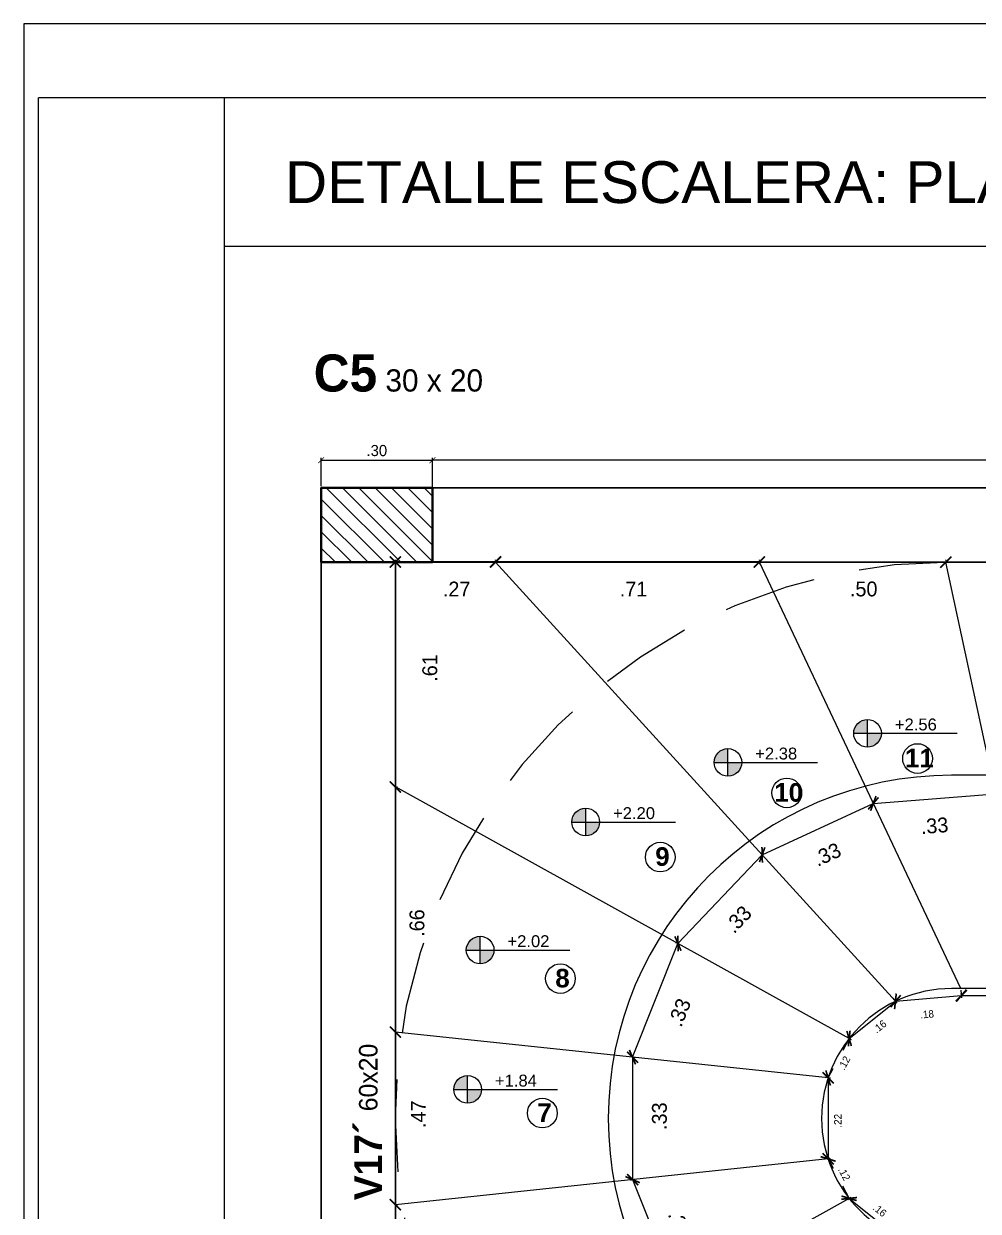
# Model space of a CAD drawing. Header units: millimetres. Extents: x -7 to 1246, y -1 to 1401.
# Drawn here: x 37.83 to 50.69, y 12.86 to 28.86 of the extents above; entities that cross this region are included whole.
import ezdxf
from ezdxf.enums import TextEntityAlignment as Align

# ---------------------------------------------------------------- set-up
doc = ezdxf.new("R2010")
doc.units = ezdxf.units.MM
doc.linetypes.add('HIDDEN', pattern=[0.375, 0.25, -0.125])
for name, color, linetype, lineweight in [('Anotaciones', 250, 'Continuous', 5), ('Columnas', 7, 'Continuous', 40), ('Cotas', 152, 'Continuous', 5), ('HATCH', 250, 'Continuous', 15), ('Muros', 7, 'Continuous', 30), ('Proyeccion', 252, 'HIDDEN', 13), ('Textos', 250, 'Continuous', 15), ('Vista', 252, 'Continuous', 13)]:
    doc.layers.add(name, color=color, linetype=linetype, lineweight=lineweight)
doc.layers.add('texto estructura', color=250, linetype='Continuous')
doc.styles.add('CENTURYGOTIC', font='GOTHIC.TTF')
doc.styles.add('Estilo_Generado_2', font='GOTHICB.TTF')
doc.styles.add('Gotic', font='GOTHIC.TTF')
doc.styles.get("Standard").update_dxf_attribs({"font": 'arial.ttf'})
doc.dimstyles.new('1 20', dxfattribs={"dimtxt": 0.15, "dimasz": 0.08, "dimexe": 0.03, "dimexo": 0.02, "dimgap": 0.05, "dimtad": 1, "dimlfac": 0.2, "dimzin": 4, "dimdsep": 46, "dimtxsty": 'CENTURYGOTIC', "dimblk": 'ARCHTICK', "dimcen": 0.06, "dimclrd": 256, "dimclre": 256, "dimclrt": 251, "dimadec": 0, "dimazin": 0, "dimtfac": 1, "dimtofl": 0, "dimtmove": 2, "dimatfit": 3, "dimldrblk": 'ARCHTICK', "dimfxl": 1, "dimtolj": 1, "dimtzin": 0, "dimarcsym": 0})
doc.dimstyles.new('Cota 1-20', dxfattribs={"dimtxt": 0.2, "dimasz": 0.15, "dimexe": 0.03, "dimexo": 0.02, "dimgap": 0.05, "dimtad": 1, "dimlfac": 0.2, "dimzin": 4, "dimdsep": 46, "dimtxsty": 'CENTURYGOTIC', "dimblk": 'ARCHTICK', "dimcen": 0.6, "dimclrd": 256, "dimclre": 256, "dimclrt": 256, "dimadec": 0, "dimazin": 0, "dimtfac": 1, "dimtofl": 0, "dimtmove": 2, "dimatfit": 3, "dimldrblk": 'ARCHTICK', "dimfxl": 1, "dimtolj": 1, "dimtzin": 0, "dimarcsym": 0})

# ---------------------------------------------------------------- blocks, each defined once
blk = doc.blocks.new('_ArchTick')
at = {"color": 0, "linetype": 'ByBlock', "const_width": 0.15}
blk.add_lwpolyline([(-0.5, -0.5), (0.5, 0.5)], dxfattribs=at)
blk = doc.blocks.new('*D613')
at = {"layer": 'Cotas', "lineweight": -2, "transparency": 16777216}
for p, q in [((43.334, 22.391), (43.334, 23.012)), ((63.334, 22.982), (43.334, 22.982)), ((63.334, 22.391), (63.334, 23.012))]:
    blk.add_line(p, q, dxfattribs=at)
at = {"layer": 'Defpoints', "color": 0, "transparency": 16777216}
for p in [(43.334, 22.982), (43.334, 22.371), (63.334, 22.371)]:
    blk.add_point(p, dxfattribs=at)
at = {"layer": 'Cotas', "lineweight": -2, "transparency": 16777216, "xscale": 0.08, "yscale": 0.08, "zscale": 0.08, "rotation": 180}
blk.add_blockref('_ArchTick', (43.334, 22.982), dxfattribs=at)
at = {"layer": 'Cotas', "lineweight": -2, "transparency": 16777216, "xscale": 0.08, "yscale": 0.08, "zscale": 0.08}
blk.add_blockref('_ArchTick', (63.334, 22.982), dxfattribs=at)
at = {"layer": 'Cotas', "color": 251, "transparency": 16777216, "insert": (53.334, 23.111), "char_height": 0.15, "attachment_point": 5, "style": 'CENTURYGOTIC'}
blk.add_mtext('\\A1;4.00', dxfattribs=at)
blk = doc.blocks.new('*D614')
at = {"layer": 'Cotas', "lineweight": -2, "transparency": 16777216}
for p, q in [((41.834, 22.63), (41.834, 23.012)), ((41.834, 22.982), (43.334, 22.982)), ((43.334, 22.391), (43.334, 23.012))]:
    blk.add_line(p, q, dxfattribs=at)
at = {"layer": 'Defpoints', "color": 0, "transparency": 16777216}
for p in [(43.334, 22.982), (41.834, 22.61), (43.334, 22.371)]:
    blk.add_point(p, dxfattribs=at)
at = {"layer": 'Cotas', "lineweight": -2, "transparency": 16777216, "xscale": 0.08, "yscale": 0.08, "zscale": 0.08, "rotation": 180}
blk.add_blockref('_ArchTick', (41.834, 22.982), dxfattribs=at)
at = {"layer": 'Cotas', "lineweight": -2, "transparency": 16777216, "xscale": 0.08, "yscale": 0.08, "zscale": 0.08}
blk.add_blockref('_ArchTick', (43.334, 22.982), dxfattribs=at)
at = {"layer": 'Cotas', "color": 251, "transparency": 16777216, "insert": (42.584, 23.111), "char_height": 0.15, "attachment_point": 5, "style": 'CENTURYGOTIC'}
blk.add_mtext('\\A1;.30', dxfattribs=at)
blk = doc.blocks.new('*D620')
at = {"layer": 'Cotas', "lineweight": -2, "transparency": 16777216}
for p, q in [((46.032, 13.285), (46.646, 11.754)), ((46.014, 13.278), (46.004, 13.274)), ((46.662, 11.76), (46.674, 11.765))]:
    blk.add_line(p, q, dxfattribs=at)
at = {"layer": 'Defpoints', "color": 0, "transparency": 16777216}
for p in [(46.032, 13.285), (46.643, 11.753), (46.646, 11.754)]:
    blk.add_point(p, dxfattribs=at)
at = {"layer": 'Cotas', "lineweight": -2, "transparency": 16777216, "xscale": 0.15, "yscale": 0.15, "zscale": 0.15}
for p, rotation in [((46.032, 13.285), 111.8361084040424), ((46.646, 11.754), 291.8361084040424)]:
    blk.add_blockref('_ArchTick', p, dxfattribs=dict(at, rotation=rotation))
at = {"layer": 'Cotas', "transparency": 16777216, "insert": (46.664, 12.682), "char_height": 0.2, "attachment_point": 5, "rotation": 291.8361, "style": 'CENTURYGOTIC'}
blk.add_mtext('\\A1;.33', dxfattribs=at)
blk = doc.blocks.new('*D621')
at = {"layer": 'Cotas', "lineweight": -2, "transparency": 16777216}
for p, q in [((46.032, 14.935), (46.032, 13.285)), ((46.052, 14.935), (46.062, 14.935)), ((46.052, 13.285), (46.062, 13.285))]:
    blk.add_line(p, q, dxfattribs=at)
at = {"layer": 'Defpoints', "color": 0, "transparency": 16777216}
for p in [(46.032, 14.935), (46.032, 13.285), (46.032, 13.285)]:
    blk.add_point(p, dxfattribs=at)
at = {"layer": 'Cotas', "lineweight": -2, "transparency": 16777216, "xscale": 0.15, "yscale": 0.15, "zscale": 0.15}
for p, rotation in [((46.032, 14.935), 90), ((46.032, 13.285), 270)]:
    blk.add_blockref('_ArchTick', p, dxfattribs=dict(at, rotation=rotation))
at = {"layer": 'Cotas', "transparency": 16777216, "insert": (46.394, 14.14), "char_height": 0.2, "attachment_point": 5, "rotation": 90, "style": 'CENTURYGOTIC'}
blk.add_mtext('\\A1;.33', dxfattribs=at)
blk = doc.blocks.new('*D622')
at = {"layer": 'Cotas', "lineweight": -2, "transparency": 16777216}
for p, q in [((49.276, 18.356), (50.925, 18.485)), ((50.923, 18.505), (50.922, 18.515)), ((49.274, 18.376), (49.273, 18.386))]:
    blk.add_line(p, q, dxfattribs=at)
at = {"layer": 'Defpoints', "color": 0, "transparency": 16777216}
for p in [(50.925, 18.485), (50.925, 18.485), (49.276, 18.356)]:
    blk.add_point(p, dxfattribs=at)
at = {"layer": 'Cotas', "lineweight": -2, "transparency": 16777216, "xscale": 0.15, "yscale": 0.15, "zscale": 0.15}
for p, rotation in [((50.925, 18.485), 4.461598424622991), ((49.276, 18.356), 184.461598424623)]:
    blk.add_blockref('_ArchTick', p, dxfattribs=dict(at, rotation=rotation))
at = {"layer": 'Cotas', "transparency": 16777216, "insert": (50.101, 18.055), "char_height": 0.2, "attachment_point": 5, "rotation": 4.4616, "style": 'CENTURYGOTIC'}
blk.add_mtext('\\A1;.33', dxfattribs=at)
blk = doc.blocks.new('*D623')
at = {"layer": 'Cotas', "lineweight": -2, "transparency": 16777216}
for p, q in [((47.778, 17.664), (49.276, 18.356)), ((49.267, 18.374), (49.263, 18.383)), ((47.77, 17.682), (47.765, 17.691))]:
    blk.add_line(p, q, dxfattribs=at)
at = {"layer": 'Defpoints', "color": 0, "transparency": 16777216}
for p in [(49.276, 18.356), (49.276, 18.356), (47.778, 17.664)]:
    blk.add_point(p, dxfattribs=at)
at = {"layer": 'Cotas', "lineweight": -2, "transparency": 16777216, "xscale": 0.15, "yscale": 0.15, "zscale": 0.15}
for p, rotation in [((49.276, 18.356), 24.79764715604878), ((47.778, 17.664), 204.7976471560488)]:
    blk.add_blockref('_ArchTick', p, dxfattribs=dict(at, rotation=rotation))
at = {"layer": 'Cotas', "transparency": 16777216, "insert": (48.653, 17.667), "char_height": 0.2, "attachment_point": 5, "rotation": 24.7976, "style": 'CENTURYGOTIC'}
blk.add_mtext('\\A1;.33', dxfattribs=at)
blk = doc.blocks.new('*D624')
at = {"layer": 'Cotas', "lineweight": -2, "transparency": 16777216}
for p, q in [((46.643, 16.467), (47.778, 17.664)), ((47.764, 17.678), (47.756, 17.685)), ((46.629, 16.481), (46.621, 16.488))]:
    blk.add_line(p, q, dxfattribs=at)
at = {"layer": 'Defpoints', "color": 0, "transparency": 16777216}
for p in [(47.778, 17.664), (47.778, 17.664), (46.643, 16.467)]:
    blk.add_point(p, dxfattribs=at)
at = {"layer": 'Cotas', "lineweight": -2, "transparency": 16777216, "xscale": 0.15, "yscale": 0.15, "zscale": 0.15}
for p, rotation in [((47.778, 17.664), 46.53176477097072), ((46.643, 16.467), 226.5317647709708)]:
    blk.add_blockref('_ArchTick', p, dxfattribs=dict(at, rotation=rotation))
at = {"layer": 'Cotas', "transparency": 16777216, "insert": (47.455, 16.793), "char_height": 0.2, "attachment_point": 5, "rotation": 46.5318, "style": 'CENTURYGOTIC'}
blk.add_mtext('\\A1;.33', dxfattribs=at)
blk = doc.blocks.new('*D625')
at = {"layer": 'Cotas', "lineweight": -2, "transparency": 16777216}
for p, q in [((46.03, 14.936), (46.643, 16.467)), ((46.625, 16.474), (46.615, 16.478)), ((46.014, 14.942), (46.002, 14.947))]:
    blk.add_line(p, q, dxfattribs=at)
at = {"layer": 'Defpoints', "color": 0, "transparency": 16777216}
for p in [(46.643, 16.467), (46.643, 16.467), (46.032, 14.935)]:
    blk.add_point(p, dxfattribs=at)
at = {"layer": 'Cotas', "lineweight": -2, "transparency": 16777216, "xscale": 0.15, "yscale": 0.15, "zscale": 0.15}
for p, rotation in [((46.643, 16.467), 68.16389159595757), ((46.03, 14.936), 248.1638915959576)]:
    blk.add_blockref('_ArchTick', p, dxfattribs=dict(at, rotation=rotation))
at = {"layer": 'Cotas', "transparency": 16777216, "insert": (46.664, 15.538), "char_height": 0.2, "attachment_point": 5, "rotation": 68.1639, "style": 'CENTURYGOTIC'}
blk.add_mtext('\\A1;.33', dxfattribs=at)
blk = doc.blocks.new('*D628')
at = {"layer": 'Cotas', "lineweight": -2, "transparency": 16777216}
for p, q in [((50.253, 21.629), (50.253, 21.639)), ((50.253, 21.609), (52.584, 21.609)), ((52.584, 21.59), (52.584, 21.579))]:
    blk.add_line(p, q, dxfattribs=at)
at = {"layer": 'Defpoints', "color": 0, "transparency": 16777216}
for p in [(50.253, 21.609), (52.584, 21.61), (52.584, 21.609)]:
    blk.add_point(p, dxfattribs=at)
at = {"layer": 'Cotas', "lineweight": -2, "transparency": 16777216, "xscale": 0.15, "yscale": 0.15, "zscale": 0.15, "rotation": 180}
blk.add_blockref('_ArchTick', (50.253, 21.609), dxfattribs=at)
at = {"layer": 'Cotas', "lineweight": -2, "transparency": 16777216, "xscale": 0.15, "yscale": 0.15, "zscale": 0.15}
blk.add_blockref('_ArchTick', (52.584, 21.609), dxfattribs=at)
at = {"layer": 'Cotas', "transparency": 16777216, "insert": (51.424, 21.245), "char_height": 0.2, "attachment_point": 5, "style": 'CENTURYGOTIC'}
blk.add_mtext('\\A1;.47', dxfattribs=at)
blk = doc.blocks.new('*D632')
at = {"layer": 'Cotas', "lineweight": -2, "transparency": 16777216}
for p, q in [((42.834, 12.947), (42.834, 9.642)), ((42.854, 12.947), (42.864, 12.947)), ((42.854, 9.642), (42.864, 9.642))]:
    blk.add_line(p, q, dxfattribs=at)
at = {"layer": 'Defpoints', "color": 0, "transparency": 16777216}
for p in [(42.834, 12.947), (42.834, 9.642), (42.834, 9.642)]:
    blk.add_point(p, dxfattribs=at)
at = {"layer": 'Cotas', "lineweight": -2, "transparency": 16777216, "xscale": 0.15, "yscale": 0.15, "zscale": 0.15}
for p, rotation in [((42.834, 12.947), 90), ((42.834, 9.642), 270)]:
    blk.add_blockref('_ArchTick', p, dxfattribs=dict(at, rotation=rotation))
at = {"layer": 'Cotas', "transparency": 16777216, "insert": (43.299, 11.477), "char_height": 0.2, "attachment_point": 5, "rotation": 90, "style": 'CENTURYGOTIC'}
blk.add_mtext('\\A1;.66', dxfattribs=at)
blk = doc.blocks.new('*D633')
at = {"layer": 'Cotas', "lineweight": -2, "transparency": 16777216}
for p, q in [((42.834, 15.273), (42.834, 12.947)), ((42.854, 15.273), (42.864, 15.273)), ((42.854, 12.947), (42.864, 12.947))]:
    blk.add_line(p, q, dxfattribs=at)
at = {"layer": 'Defpoints', "color": 0, "transparency": 16777216}
for p in [(42.834, 15.273), (42.834, 12.947), (42.834, 12.947)]:
    blk.add_point(p, dxfattribs=at)
at = {"layer": 'Cotas', "lineweight": -2, "transparency": 16777216, "xscale": 0.15, "yscale": 0.15, "zscale": 0.15}
for p, rotation in [((42.834, 15.273), 90), ((42.834, 12.947), 270)]:
    blk.add_blockref('_ArchTick', p, dxfattribs=dict(at, rotation=rotation))
at = {"layer": 'Cotas', "transparency": 16777216, "insert": (43.144, 14.166), "char_height": 0.2, "attachment_point": 5, "rotation": 90, "style": 'CENTURYGOTIC'}
blk.add_mtext('\\A1;.47', dxfattribs=at)
blk = doc.blocks.new('*D634')
at = {"layer": 'Cotas', "lineweight": -2, "transparency": 16777216}
for p, q in [((47.741, 21.609), (50.253, 21.609)), ((50.253, 21.629), (50.253, 21.639)), ((47.741, 21.59), (47.741, 21.579))]:
    blk.add_line(p, q, dxfattribs=at)
at = {"layer": 'Defpoints', "color": 0, "transparency": 16777216}
for p in [(47.741, 21.61), (50.253, 21.609), (50.253, 21.609)]:
    blk.add_point(p, dxfattribs=at)
at = {"layer": 'Cotas', "lineweight": -2, "transparency": 16777216, "xscale": 0.15, "yscale": 0.15, "zscale": 0.15, "rotation": 180}
blk.add_blockref('_ArchTick', (47.741, 21.609), dxfattribs=at)
at = {"layer": 'Cotas', "lineweight": -2, "transparency": 16777216, "xscale": 0.15, "yscale": 0.15, "zscale": 0.15}
blk.add_blockref('_ArchTick', (50.253, 21.609), dxfattribs=at)
at = {"layer": 'Cotas', "transparency": 16777216, "insert": (49.146, 21.245), "char_height": 0.2, "attachment_point": 5, "style": 'CENTURYGOTIC'}
blk.add_mtext('\\A1;.50', dxfattribs=at)
blk = doc.blocks.new('*D371')
at = {"layer": 'Cotas', "lineweight": -2, "transparency": 16777216}
for p, q in [((44.184, 21.63), (44.184, 21.64)), ((47.741, 21.61), (44.184, 21.61)), ((47.741, 21.63), (47.741, 21.64))]:
    blk.add_line(p, q, dxfattribs=at)
at = {"layer": 'Defpoints', "color": 0, "transparency": 16777216}
for p in [(44.184, 21.61), (44.184, 21.61), (47.741, 21.61)]:
    blk.add_point(p, dxfattribs=at)
at = {"layer": 'Cotas', "lineweight": -2, "transparency": 16777216, "xscale": 0.15, "yscale": 0.15, "zscale": 0.15, "rotation": 180}
blk.add_blockref('_ArchTick', (44.184, 21.61), dxfattribs=at)
at = {"layer": 'Cotas', "lineweight": -2, "transparency": 16777216, "xscale": 0.15, "yscale": 0.15, "zscale": 0.15}
blk.add_blockref('_ArchTick', (47.741, 21.61), dxfattribs=at)
at = {"layer": 'Cotas', "transparency": 16777216, "insert": (46.044, 21.245), "char_height": 0.2, "attachment_point": 5, "style": 'CENTURYGOTIC'}
blk.add_mtext('\\A1;.71', dxfattribs=at)
blk = doc.blocks.new('*D372')
at = {"layer": 'Cotas', "lineweight": -2, "transparency": 16777216}
for p, q in [((42.834, 21.63), (42.834, 21.64)), ((44.184, 21.61), (42.834, 21.61)), ((44.184, 21.63), (44.184, 21.64))]:
    blk.add_line(p, q, dxfattribs=at)
at = {"layer": 'Defpoints', "color": 0, "transparency": 16777216}
for p in [(42.834, 21.61), (42.834, 21.61), (44.184, 21.61)]:
    blk.add_point(p, dxfattribs=at)
at = {"layer": 'Cotas', "lineweight": -2, "transparency": 16777216, "xscale": 0.15, "yscale": 0.15, "zscale": 0.15, "rotation": 180}
blk.add_blockref('_ArchTick', (42.834, 21.61), dxfattribs=at)
at = {"layer": 'Cotas', "lineweight": -2, "transparency": 16777216, "xscale": 0.15, "yscale": 0.15, "zscale": 0.15}
blk.add_blockref('_ArchTick', (44.184, 21.61), dxfattribs=at)
at = {"layer": 'Cotas', "transparency": 16777216, "insert": (43.66, 21.245), "char_height": 0.2, "attachment_point": 5, "style": 'CENTURYGOTIC'}
blk.add_mtext('\\A1;.27', dxfattribs=at)
blk = doc.blocks.new('*D373')
at = {"layer": 'Cotas', "lineweight": -2, "transparency": 16777216}
for p, q in [((42.834, 18.578), (42.834, 21.61)), ((42.854, 21.61), (42.864, 21.61)), ((42.854, 18.578), (42.864, 18.578))]:
    blk.add_line(p, q, dxfattribs=at)
at = {"layer": 'Defpoints', "color": 0, "transparency": 16777216}
for p in [(42.834, 21.61), (42.834, 21.61), (42.834, 18.578)]:
    blk.add_point(p, dxfattribs=at)
at = {"layer": 'Cotas', "lineweight": -2, "transparency": 16777216, "xscale": 0.15, "yscale": 0.15, "zscale": 0.15}
for p, rotation in [((42.834, 21.61), 90), ((42.834, 18.578), 270)]:
    blk.add_blockref('_ArchTick', p, dxfattribs=dict(at, rotation=rotation))
at = {"layer": 'Cotas', "transparency": 16777216, "insert": (43.299, 20.181), "char_height": 0.2, "attachment_point": 5, "rotation": 90, "style": 'CENTURYGOTIC'}
blk.add_mtext('\\A1;.61', dxfattribs=at)
blk = doc.blocks.new('*D374')
at = {"layer": 'Cotas', "lineweight": -2, "transparency": 16777216}
for p, q in [((42.834, 15.273), (42.834, 18.578)), ((42.854, 18.578), (42.864, 18.578)), ((42.854, 15.273), (42.864, 15.273))]:
    blk.add_line(p, q, dxfattribs=at)
at = {"layer": 'Defpoints', "color": 0, "transparency": 16777216}
for p in [(42.834, 18.578), (42.834, 18.578), (42.834, 15.273)]:
    blk.add_point(p, dxfattribs=at)
at = {"layer": 'Cotas', "lineweight": -2, "transparency": 16777216, "xscale": 0.15, "yscale": 0.15, "zscale": 0.15}
for p, rotation in [((42.834, 18.578), 90), ((42.834, 15.273), 270)]:
    blk.add_blockref('_ArchTick', p, dxfattribs=dict(at, rotation=rotation))
at = {"layer": 'Cotas', "transparency": 16777216, "insert": (43.126, 16.743), "char_height": 0.2, "attachment_point": 5, "rotation": 90, "style": 'CENTURYGOTIC'}
blk.add_mtext('\\A1;.66', dxfattribs=at)
blk = doc.blocks.new('Cota de nivel planta')
h = blk.add_hatch(color=256)
h.dxf.hatch_style = 1
h.paths.add_polyline_path([(0.466, 0), (0, 0), (0, -0.466, 0.414214)])
h.paths.add_polyline_path([(0, 0), (0, 0.466, 0.414214), (-0.466, 0)])
for p, q in [((0, -0.466), (0, 0.466)), ((-0.466, 0), (0.466, 0)), ((0.466, 0), (3.023, 0))]:
    blk.add_line(p, q)
blk.add_circle((0, 0), 0.466)
blk.add_attdef('NIVEL', text='', height=0.4).set_placement((1.628, 0.1), align=Align.CENTER)
blk = doc.blocks.new('*D387')
at = {"layer": 'Cotas', "lineweight": -2, "transparency": 16777216}
for p, q in [((48.939, 13.016), (48.932, 13.008)), ((48.951, 13.032), (49.574, 12.532)), ((49.54, 12.489), (49.593, 12.555))]:
    blk.add_line(p, q, dxfattribs=at)
at = {"layer": 'Defpoints', "color": 0, "transparency": 16777216}
for p in [(48.951, 13.032), (49.574, 12.532), (49.527, 12.473)]:
    blk.add_point(p, dxfattribs=at)
at = {"layer": 'Cotas', "lineweight": -2, "transparency": 16777216, "xscale": 0.15, "yscale": 0.15, "zscale": 0.15}
for p, rotation in [((48.951, 13.032), 141.2875084714929), ((49.574, 12.532), 321.2875084714929)]:
    blk.add_blockref('_ArchTick', p, dxfattribs=dict(at, rotation=rotation))
at = {"layer": 'Cotas', "transparency": 16777216, "insert": (49.362, 12.871), "char_height": 0.2, "attachment_point": 5, "rotation": 321.2875, "style": 'CENTURYGOTIC'}
blk.add_mtext('\\A1;{\\H0.5x;.16}', dxfattribs=at)
blk = doc.blocks.new('*D388')
at = {"layer": 'Cotas', "lineweight": -2, "transparency": 16777216}
for p, q in [((48.667, 13.564), (48.734, 13.439)), ((48.684, 13.573), (48.693, 13.578)), ((48.95, 13.033), (48.863, 13.196)), ((48.928, 13.021), (48.977, 13.047))]:
    blk.add_line(p, q, dxfattribs=at)
at = {"layer": 'Defpoints', "color": 0, "transparency": 16777216}
for p in [(48.667, 13.564), (48.91, 13.012), (48.95, 13.033)]:
    blk.add_point(p, dxfattribs=at)
at = {"layer": 'Cotas', "lineweight": -2, "transparency": 16777216, "xscale": 0.15, "yscale": 0.15, "zscale": 0.15}
for p, rotation in [((48.667, 13.564), 118.1135848849351), ((48.95, 13.033), 298.1135848849351)]:
    blk.add_blockref('_ArchTick', p, dxfattribs=dict(at, rotation=rotation))
at = {"layer": 'Cotas', "transparency": 16777216, "insert": (48.884, 13.363), "char_height": 0.2, "attachment_point": 5, "rotation": 298.1136, "style": 'CENTURYGOTIC'}
blk.add_mtext('\\A1;{\\H0.5x;.12}', dxfattribs=at)
blk = doc.blocks.new('*D389')
at = {"layer": 'Cotas', "lineweight": -2, "transparency": 16777216}
for p, q in [((48.667, 14.656), (48.667, 13.564)), ((48.687, 14.656), (48.697, 14.656)), ((48.687, 13.564), (48.697, 13.564))]:
    blk.add_line(p, q, dxfattribs=at)
at = {"layer": 'Defpoints', "color": 0, "transparency": 16777216}
for p in [(48.667, 14.656), (48.667, 13.564), (48.667, 13.564)]:
    blk.add_point(p, dxfattribs=at)
at = {"layer": 'Cotas', "lineweight": -2, "transparency": 16777216, "xscale": 0.15, "yscale": 0.15, "zscale": 0.15}
for p, rotation in [((48.667, 14.656), 90), ((48.667, 13.564), 270)]:
    blk.add_blockref('_ArchTick', p, dxfattribs=dict(at, rotation=rotation))
at = {"layer": 'Cotas', "transparency": 16777216, "insert": (48.798, 14.078), "char_height": 0.2, "attachment_point": 5, "rotation": 90, "style": 'CENTURYGOTIC'}
blk.add_mtext('\\A1;{\\H0.5x;.22}', dxfattribs=at)
blk = doc.blocks.new('*D390')
at = {"layer": 'Cotas', "lineweight": -2, "transparency": 16777216}
for p, q in [((50.462, 15.785), (50.462, 15.795)), ((50.462, 15.765), (51.49, 15.765)), ((51.49, 15.84), (51.49, 15.735))]:
    blk.add_line(p, q, dxfattribs=at)
at = {"layer": 'Defpoints', "color": 0, "transparency": 16777216}
for p in [(51.49, 15.86), (50.462, 15.765), (51.49, 15.765)]:
    blk.add_point(p, dxfattribs=at)
at = {"layer": 'Cotas', "lineweight": -2, "transparency": 16777216, "xscale": 0.15, "yscale": 0.15, "zscale": 0.15, "rotation": 180}
blk.add_blockref('_ArchTick', (50.462, 15.765), dxfattribs=at)
at = {"layer": 'Cotas', "lineweight": -2, "transparency": 16777216, "xscale": 0.15, "yscale": 0.15, "zscale": 0.15}
blk.add_blockref('_ArchTick', (51.49, 15.765), dxfattribs=at)
at = {"layer": 'Cotas', "transparency": 16777216, "insert": (50.951, 15.659), "char_height": 0.2, "attachment_point": 5, "style": 'CENTURYGOTIC'}
blk.add_mtext('\\A1;{\\H0.5x;.21}', dxfattribs=at)
blk = doc.blocks.new('*D391')
at = {"layer": 'Cotas', "lineweight": -2, "transparency": 16777216}
for p, q in [((49.575, 15.71), (49.574, 15.72)), ((49.577, 15.69), (50.462, 15.765)), ((50.455, 15.84), (50.464, 15.735))]:
    blk.add_line(p, q, dxfattribs=at)
at = {"layer": 'Defpoints', "color": 0, "transparency": 16777216}
for p in [(50.454, 15.86), (49.577, 15.69), (50.462, 15.765)]:
    blk.add_point(p, dxfattribs=at)
at = {"layer": 'Cotas', "lineweight": -2, "transparency": 16777216, "xscale": 0.15, "yscale": 0.15, "zscale": 0.15}
for p, rotation in [((50.462, 15.765), 4.824961439979186), ((49.577, 15.69), 184.8249614399792)]:
    blk.add_blockref('_ArchTick', p, dxfattribs=dict(at, rotation=rotation))
at = {"layer": 'Cotas', "transparency": 16777216, "insert": (50, 15.513), "char_height": 0.2, "attachment_point": 5, "rotation": 4.825, "style": 'CENTURYGOTIC'}
blk.add_mtext('\\A1;{\\H0.5x;.18}', dxfattribs=at)
blk = doc.blocks.new('*D392')
at = {"layer": 'Cotas', "lineweight": -2, "transparency": 16777216}
for p, q in [((48.951, 15.188), (49.574, 15.688)), ((49.54, 15.731), (49.593, 15.664)), ((48.939, 15.204), (48.932, 15.212))]:
    blk.add_line(p, q, dxfattribs=at)
at = {"layer": 'Defpoints', "color": 0, "transparency": 16777216}
for p in [(49.527, 15.746), (49.574, 15.688), (48.951, 15.188)]:
    blk.add_point(p, dxfattribs=at)
at = {"layer": 'Cotas', "lineweight": -2, "transparency": 16777216, "xscale": 0.15, "yscale": 0.15, "zscale": 0.15}
for p, rotation in [((49.574, 15.688), 38.71249152850709), ((48.951, 15.188), 218.7124915285071)]:
    blk.add_blockref('_ArchTick', p, dxfattribs=dict(at, rotation=rotation))
at = {"layer": 'Cotas', "transparency": 16777216, "insert": (49.362, 15.348), "char_height": 0.2, "attachment_point": 5, "rotation": 38.7125, "style": 'CENTURYGOTIC'}
blk.add_mtext('\\A1;{\\H0.5x;.16}', dxfattribs=at)
blk = doc.blocks.new('*D393')
at = {"layer": 'Cotas', "lineweight": -2, "transparency": 16777216}
for p, q in [((48.95, 15.187), (48.863, 15.024)), ((48.928, 15.199), (48.977, 15.172)), ((48.667, 14.656), (48.734, 14.781)), ((48.649, 14.666), (48.64, 14.67))]:
    blk.add_line(p, q, dxfattribs=at)
at = {"layer": 'Defpoints', "color": 0, "transparency": 16777216}
for p in [(48.91, 15.208), (48.95, 15.187), (48.667, 14.656)]:
    blk.add_point(p, dxfattribs=at)
at = {"layer": 'Cotas', "lineweight": -2, "transparency": 16777216, "xscale": 0.15, "yscale": 0.15, "zscale": 0.15}
for p, rotation in [((48.95, 15.187), 61.88641511506488), ((48.667, 14.656), 241.8864151150649)]:
    blk.add_blockref('_ArchTick', p, dxfattribs=dict(at, rotation=rotation))
at = {"layer": 'Cotas', "transparency": 16777216, "insert": (48.884, 14.857), "char_height": 0.2, "attachment_point": 5, "rotation": 61.8864, "style": 'CENTURYGOTIC'}
blk.add_mtext('\\A1;{\\H0.5x;.12}', dxfattribs=at)
blk = doc.blocks.new('qweeeewwww')
at = {"color": 152, "true_color": 0x2776bb}
blk.add_lwpolyline([(355.0696, 278.0377, 0.469527), (354.1604, 279.1329), (353.7093, 279.1329), (353.2583, 279.1329, 1), (353.2583, 277.2829), (353.7093, 277.2829), (354.328, 277.2829)], format="xyb", dxfattribs=at)
blk.add_lwpolyline([(353.2583, 278.5579, 1), (353.2583, 277.8579), (353.7093, 277.8579), (354.1604, 277.8579, 1), (354.1604, 278.5579), (353.7093, 278.5579)], format="xyb", close=True)
blk.add_lwpolyline([(353.2583, 278.5579, 1), (353.2583, 277.8579), (353.7093, 277.8579), (354.1604, 277.8579, 1), (354.1604, 278.5579), (353.7093, 278.5579)], format="xyb", close=True)
at = {"layer": 'Columnas'}
blk.add_lwpolyline([(351.5593, 279.7079), (351.8593, 279.7079), (351.8593, 279.9079), (351.5593, 279.9079)], close=True, dxfattribs=at)
at = {"layer": 'HATCH'}
for p, q in [((353.1078, 278.5239), (352.0293, 279.7079)), ((353.2831, 278.5579), (352.7406, 279.7079)), ((353.4903, 278.5579), (353.243, 279.7079)), ((352.9826, 278.4236), (351.7593, 279.1016)), ((352.9257, 278.3172), (351.7593, 278.4405)), ((352.9257, 278.0987), (351.7593, 277.9753)), ((352.9826, 277.9923), (351.7593, 277.3143))]:
    blk.add_line(p, q, dxfattribs=at)
at = {"layer": 'Muros'}
for points in [[(351.8593, 279.7079), (351.8593, 279.9079), (355.8593, 279.9079), (355.8593, 279.7079)], [(351.5593, 276.7079), (351.7593, 276.7079), (351.7593, 279.7079), (351.5593, 279.7079)]]:
    blk.add_lwpolyline(points, close=True, dxfattribs=at)
at = {"layer": 'Proyeccion'}
blk.add_lwpolyline([(353.2583, 276.7079, -1), (353.2583, 279.7079), (354.1604, 279.7079, -1), (354.1604, 276.7079)], format="xyb", close=True, dxfattribs=at)

msp = doc.modelspace()

# ---------------------------------------------------------------- hatches: boundary and pattern name
at = {"layer": 'HATCH', "true_color": 0x000000}
h = msp.add_hatch(dxfattribs=at)
h.set_pattern_fill('ANSI31', color=18, scale=0.049, angle=90)
h.set_pattern_definition([(135, (-151.26747, -285.19869), (-0.11000814, -0.11000814), [])])
h.paths.add_polyline_path([(43.334, 22.61), (41.834, 22.61), (41.834, 21.61), (42.834, 21.61), (43.334, 21.61)])
h.paths.add_polyline_path([(43.334, 6.61), (41.834, 6.61), (41.834, 5.61), (43.334, 5.61)])

# ---------------------------------------------------------------- linework, layer by layer
at = {"lineweight": 13}
msp.add_lwpolyline([(37.825, -0.835), (79.825, -0.835), (79.825, 28.865), (37.825, 28.865)], close=True, dxfattribs=at)
at = {"lineweight": 13, "ltscale": 0.05}
msp.add_lwpolyline([(40.525, 0.165), (78.825, 0.165), (78.825, 27.865), (38.025, 27.865)], dxfattribs=at)
at = {"lineweight": 13}
msp.add_lwpolyline([(40.525, 27.865), (40.525, 0.165), (38.025, 0.165), (38.025, 27.865)], dxfattribs=at)
for centre in [(49.872, 18.961), (48.11, 18.497), (46.405, 17.633), (45.058, 15.994), (44.815, 14.182)]:
    msp.add_circle(centre, 0.2)
at = {"layer": 'Vista'}
msp.add_line((40.525, 25.865), (78.825, 25.865), dxfattribs=at)

# ---------------------------------------------------------------- block references
at = {"xscale": 5.000000000004291, "yscale": 5.000000000004291, "zscale": 5.000000000004291}
msp.add_blockref('qweeeewwww', (-1715.962, -1376.93), dxfattribs=at)
ref = msp.add_blockref('Cota de nivel planta', (49.198, 19.301), dxfattribs=dict(xscale=0.4, yscale=0.4, zscale=0.4))
ref.add_attrib('NIVEL', '+2.56', dxfattribs={"layer": 'Anotaciones', "height": 0.16}).set_placement((49.849, 19.34), align=Align.CENTER)
ref = msp.add_blockref('Cota de nivel planta', (47.316, 18.908), dxfattribs=dict(xscale=0.4, yscale=0.4, zscale=0.4))
ref.add_attrib('NIVEL', '+2.38', dxfattribs={"layer": 'Anotaciones', "height": 0.16}).set_placement((47.967, 18.948), align=Align.CENTER)
ref = msp.add_blockref('Cota de nivel planta', (45.4, 18.105), dxfattribs=dict(xscale=0.4, yscale=0.4, zscale=0.4))
ref.add_attrib('NIVEL', '+2.20', dxfattribs={"layer": 'Anotaciones', "height": 0.16}).set_placement((46.051, 18.145), align=Align.CENTER)
ref = msp.add_blockref('Cota de nivel planta', (43.977, 16.379), dxfattribs=dict(xscale=0.4, yscale=0.4, zscale=0.4))
ref.add_attrib('NIVEL', '+2.02', dxfattribs={"layer": 'Anotaciones', "height": 0.16}).set_placement((44.628, 16.419), align=Align.CENTER)
ref = msp.add_blockref('Cota de nivel planta', (43.808, 14.501), dxfattribs=dict(xscale=0.4, yscale=0.4, zscale=0.4))
ref.add_attrib('NIVEL', '+1.84', dxfattribs={"layer": 'Anotaciones', "height": 0.16}).set_placement((44.459, 14.54), align=Align.CENTER)

# ---------------------------------------------------------------- texts
at = {"layer": 'texto estructura', "linetype": 'Continuous', "insert": (42.281, 15.117), "char_height": 0.375, "attachment_point": 3, "rotation": 90, "line_spacing_factor": 0.97018, "style": 'Estilo_Generado_2'}
msp.add_mtext('\\A1;V17´{\\fCentury Gothic|b0|i0|c0|p34; \\H0.66667x;60x20}', dxfattribs=at)
at = {"layer": 'Textos', "insert": (41.346, 27.012), "char_height": 0.56404, "attachment_point": 1}
msp.add_mtext_dynamic_manual_height_columns('DETALLE ESCALERA: PLANTA BAJA', width=26.07968, gutter_width=2.82, heights=[0], dxfattribs=at)
at = {"layer": 'Textos', "insert": (44.016, 24.407), "char_height": 0.75245, "width": 6.25312, "attachment_point": 3, "style": 'Gotic'}
msp.add_mtext('{\\fCentury Gothic|b1|i0|c0|p34;\\H0.6645x;C5\\fCentury Gothic|b0|i0|c0|p34;\\H0.6x; 30 x 20}', dxfattribs=at)
at = {"layer": 'Textos', "linetype": 'Continuous', "char_height": 0.25, "width": 21.5584, "attachment_point": 3, "style": 'Estilo_Generado_2'}
for s, insert in [('\\A1;\\pxql;{\\f@Arial Unicode MS|b1|i0|c0|p34;11}', (71.262, 19.093)), ('\\A1;\\pxql;{\\f@Arial Unicode MS|b1|i0|c0|p34;10}', (69.499, 18.629)), ('\\A1;\\pxql;{\\f@Arial Unicode MS|b1|i0|c0|p34;9}', (67.895, 17.765)), ('\\A1;\\pxql;{\\f@Arial Unicode MS|b1|i0|c0|p34;8}', (66.548, 16.126)), ('\\A1;\\pxql;{\\f@Arial Unicode MS|b1|i0|c0|p34;7}', (66.305, 14.313))]:
    msp.add_mtext(s, dxfattribs=dict(at, insert=insert))

# ---------------------------------------------------------------- dimensions: what is measured, and where the dimension line sits
at = {"layer": 'Cotas'}
dim = msp.add_linear_dim(base=(43.334, 22.982), p1=(41.834, 22.61), p2=(43.334, 22.371), angle=180, dimstyle='1 20', dxfattribs=at)
dim.commit()
dim.dimension.update_dxf_attribs({"geometry": '*D614', "text_midpoint": (42.584, 23.111)})
dim = msp.add_linear_dim(base=(43.334, 22.982), p1=(63.334, 22.371), p2=(43.334, 22.371), dimstyle='1 20', dxfattribs=at)
dim.commit()
dim.dimension.update_dxf_attribs({"geometry": '*D613', "text_midpoint": (53.334, 23.111)})
for base, p1, p2, angle, picture, middle in [((42.834, 21.61), (44.184, 21.61), (42.834, 21.61), 180, '*D372', (43.66, 21.245)), ((42.834, 21.61), (42.834, 18.578), (42.834, 21.61), 90, '*D373', (43.299, 20.181)), ((44.184, 21.61), (47.741, 21.61), (44.184, 21.61), 180, '*D371', (46.044, 21.245)), ((42.834, 18.578), (42.834, 15.273), (42.834, 18.578), 90, '*D374', (43.126, 16.743)), ((50.925, 18.485), (49.276, 18.356), (50.925, 18.485), 4.4616, '*D622', (50.101, 18.055)), ((49.276, 18.356), (47.778, 17.664), (49.276, 18.356), 24.7976, '*D623', (48.653, 17.667)), ((47.778, 17.664), (46.643, 16.467), (47.778, 17.664), 46.5318, '*D624', (47.455, 16.793)), ((46.643, 16.467), (46.032, 14.935), (46.643, 16.467), 68.1639, '*D625', (46.664, 15.538)), ((42.834, 12.947), (42.834, 15.273), (42.834, 12.947), 270, '*D633', (43.144, 14.166)), ((46.032, 13.285), (46.032, 14.935), (46.032, 13.285), 270, '*D621', (46.394, 14.14)), ((46.646, 11.754), (46.032, 13.285), (46.643, 11.753), 291.8361, '*D620', (46.664, 12.682)), ((42.834, 9.642), (42.834, 12.947), (42.834, 9.642), 270, '*D632', (43.299, 11.477))]:
    dim = msp.add_linear_dim(base=base, p1=p1, p2=p2, angle=angle, dimstyle='Cota 1-20', dxfattribs=at)
    dim.commit()
    dim.dimension.update_dxf_attribs({"geometry": picture, "text_midpoint": middle, "dimtype": 160})
for base, p1, p2, picture, middle in [((50.253, 21.609), (47.741, 21.61), (50.253, 21.609), '*D634', (49.146, 21.245)), ((52.584, 21.609), (50.253, 21.609), (52.584, 21.61), '*D628', (51.424, 21.245))]:
    dim = msp.add_linear_dim(base=base, p1=p1, p2=p2, dimstyle='Cota 1-20', dxfattribs=at)
    dim.commit()
    dim.dimension.update_dxf_attribs({"geometry": picture, "text_midpoint": middle, "dimtype": 160})
for base, p1, p2, angle, picture, middle in [((50.462, 15.765), (49.577, 15.69), (50.454, 15.86), 4.825, '*D391', (50, 15.513)), ((49.574, 15.688), (48.951, 15.188), (49.527, 15.746), 38.7125, '*D392', (49.362, 15.348)), ((48.95, 15.187), (48.667, 14.656), (48.91, 15.208), 61.8864, '*D393', (48.884, 14.857)), ((48.667, 13.564), (48.667, 14.656), (48.667, 13.564), 270, '*D389', (48.798, 14.078)), ((48.95, 13.033), (48.667, 13.564), (48.91, 13.012), 298.1136, '*D388', (48.884, 13.363)), ((49.574, 12.532), (48.951, 13.032), (49.527, 12.473), 321.2875, '*D387', (49.362, 12.871))]:
    dim = msp.add_linear_dim(base=base, p1=p1, p2=p2, angle=angle, text='{\\H0.5x;<>}', dimstyle='Cota 1-20', dxfattribs=at)
    dim.commit()
    dim.dimension.update_dxf_attribs({"geometry": picture, "text_midpoint": middle, "dimtype": 160})
dim = msp.add_linear_dim(base=(51.49, 15.765), p1=(50.462, 15.765), p2=(51.49, 15.86), text='{\\H0.5x;<>}', dimstyle='Cota 1-20', dxfattribs=at)
dim.commit()
dim.dimension.update_dxf_attribs({"geometry": '*D390', "text_midpoint": (50.951, 15.659), "dimtype": 160})

doc.saveas('drawing.dxf')
